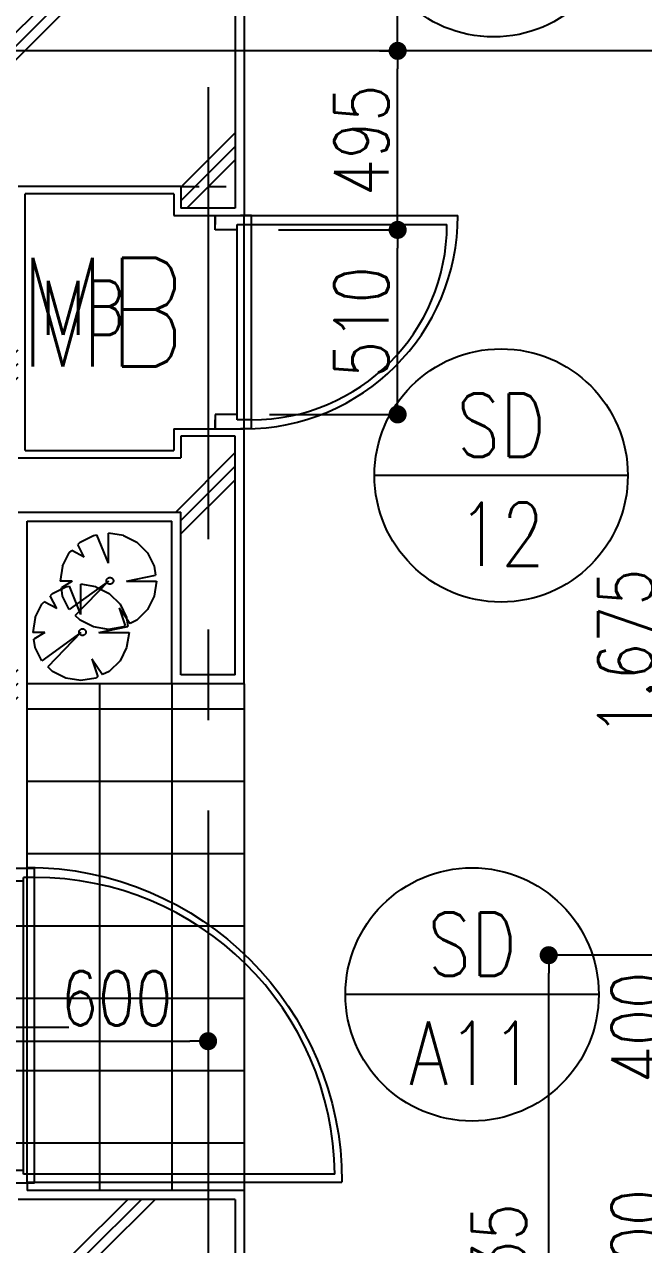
# Model space of a CAD drawing. Header units: millimetres. Extents: x 15495 to 166182, y -39946 to 18307.
# Drawn here: x 40233 to 41944, y 3131 to 6504 of the extents above; entities that cross this region are included whole.
import ezdxf
from ezdxf.enums import TextEntityAlignment as Align

# ---------------------------------------------------------------- set-up
doc = ezdxf.new("R2010")
doc.units = ezdxf.units.MM
doc.header["$LTSCALE"] = 1000
doc.linetypes.add('CENTER', pattern=[2, 1.25, -0.25, 0.25, -0.25])
doc.linetypes.add('DASHED2', pattern=[0.375, 0.25, -0.125])
doc.layers.get('0').update_dxf_attribs({"linetype": 'CONTINUOUS'})
for name, color, linetype in [('F_FITT1-100', 5, 'CONTINUOUS'), ('F_FITT1-50', 5, 'CONTINUOUS'), ('SF-A_ELSE-100', 6, 'CONTINUOUS'), ('SF-A_ELSE-50', 6, 'CONTINUOUS'), ('SF-DT_ID-100', 13, 'CONTINUOUS'), ('SF-E_DIM-50', 3, 'CONTINUOUS'), ('SF-E_GRID-100', 1, 'CENTER'), ('SF-E_GRID-50', 1, 'CENTER'), ('SF-E_TEXT-100', 3, 'CONTINUOUS'), ('SF-E_TEXT-50', 3, 'CONTINUOUS'), ('SF-F_FINI1-100', 190, 'CONTINUOUS'), ('SF-F_FINI1-50', 190, 'CONTINUOUS'), ('SF-F_FITT1-100', 5, 'CONTINUOUS'), ('SF-F_FITT1-50', 5, 'CONTINUOUS'), ('SF-F_HAT1-50', 9, 'CONTINUOUS'), ('SF-F_LAY2-100', 6, 'CONTINUOUS'), ('SF-F_LAY2-50', 6, 'CONTINUOUS'), ('SF-R_COLM-50', 7, 'CONTINUOUS'), ('SF-R_EWALL-50', 7, 'CONTINUOUS'), ('SF_A_GARD', 3, 'CONTINUOUS')]:
    doc.layers.add(name, color=color, linetype=linetype)
doc.styles.add('DIM', font='romans.shx', dxfattribs={"width": 0.8, "bigfont": 'bigfont.shx'})
doc.styles.add('ROOM', font='romans.shx', dxfattribs={"width": 0.8, "bigfont": 'bigfont.shx'})
doc.styles.get("Standard").update_dxf_attribs({"font": 'txt.shx', "bigfont": 'bigfont.shx'})
doc.dimstyles.new('DIM50_3_3', dxfattribs={"dimscale": 50, "dimtxt": 3, "dimasz": 1, "dimexe": 0, "dimexo": 1, "dimgap": 0.5, "dimtad": 1, "dimdec": 1, "dimdsep": 46, "dimlunit": 6, "dimtxsty": 'DIM', "dimblk1": 'DOT', "dimblk2": 'DOT', "dimsah": 1, "dimcen": 1, "dimclrd": 256, "dimclre": 256, "dimclrt": 256, "dimadec": 0, "dimazin": 0, "dimtfac": 1, "dimtdec": 1, "dimtix": 1, "dimtmove": 2, "dimatfit": 3, "dimldrblk": 'DOT', "dimfxl": 1, "dimtvp": 0.833333, "dimtolj": 1, "dimarcsym": 0})
pattern_1 = [(45, (-28400.75, -37379.5), (-441.942, 441.942), []), (45, (-28363.25, -37379.5), (-441.942, 441.942), []), (45, (-28325.75, -37379.5), (-441.942, 441.942), [])]

# ---------------------------------------------------------------- blocks, each defined once
blk = doc.blocks.new('SD-A11_100')
at = {"layer": 'F_FITT1-100'}
for q in [(0, -870), (870, 0)]:
    blk.add_line((0, 0), q, dxfattribs=at)
blk.add_arc((0, 0), 870, 270, 0, dxfattribs=at)
blk = doc.blocks.new('TATEGU-KIGOU')
at = {"color": 2}
blk.add_line((350, 0), (-350, 0), dxfattribs=at)
blk.add_circle((0, 0), 350, dxfattribs=at)
at = {"color": 2, "style": 'ROOM', "width": 0.8}
for tag, p in [('建具種別', (0, 51.6)), ('建具番号', (0, -250.1))]:
    blk.add_attdef(tag, text='', height=175, dxfattribs=at).set_placement(p, align=Align.CENTER)
at = {"flags": 1}
for tag, p in [('内法寸法（W）', (-414, -713.8)), ('内法寸法（H）', (-414, -1063.8)), ('階', (-373.6, -1414.3)), ('部屋名', (-373.6, -1786.8)), ('メーカー名', (-373.6, -2148.9)), ('値段', (-373.6, -2498.9)), ('重量', (-373.6, -2848.9)), ('建具形状', (-373.6, -3199)), ('開閉方式', (-373.6, -3549)), ('取付場所', (-373.6, -3899)), ('見込', (-373.6, -4296.3)), ('扉厚', (-373.6, -4646.3)), ('仕上', (-373.6, -4996.3)), ('ガラス', (-373.6, -5346.3)), ('建具金物', (-373.6, -5696.3)), ('枠形状', (-373.6, -6046.3)), ('沓摺形状', (-373.6, -6396.3)), ('特記事項', (-373.6, -6746.3)), ('防火性能', (-373.6, -7096.3))]:
    blk.add_attdef(tag, p, '', height=175, dxfattribs=at)
blk = doc.blocks.new('SD-12_100')
at = {"layer": 'F_FITT1-100'}
for p, q in [((0, 0), (590.0005, 0)), ((0, -590.0005), (0, 0))]:
    blk.add_line(p, q, dxfattribs=at)
blk.add_arc((0, 0), 590.0005, 270, 0, dxfattribs=at)
blk = doc.blocks.new('SF-BLOCK_100')
at = {"layer": 'SF-A_ELSE-100'}
blk.add_line((10600, 4750), (10200, 4750), dxfattribs=at)
at = {"layer": 'SF-E_GRID-100'}
for p, q in [((10700, 16400), (10700, -3119.46)), ((33440.32, 6500), (-8467.99, 6500))]:
    blk.add_line(p, q, dxfattribs=at)
at = {"layer": 'SF-F_FINI1-100'}
for p, q in [((10800, 6955), (10800, 6045)), ((10195, 5395), (10195, 6105)), ((10605, 6105), (10195, 6105)), ((10605, 6105), (10605, 6045)), ((10605, 6045), (10800, 6045)), ((10605, 5455), (10800, 5455)), ((10605, 5455), (10605, 5395)), ((10800, 4750), (10800, 5455)), ((10195, 5395), (10605, 5395)), ((10200, 4240), (10200, 5200)), ((10200, 5200), (10600, 5200)), ((10600, 4750), (10600, 5200)), ((10800, 4750), (10600, 4750)), ((10200, 4240), (9992.5, 4240)), ((10200, 3370), (6859.48, 3370)), ((10200, 3370), (10200, 3350)), ((10800, 3350), (10200, 3350)), ((10800, 3350), (10800, 3150))]:
    blk.add_line(p, q, dxfattribs=at)
at = {"layer": 'SF-F_LAY2-100', "linetype": 'Continuous'}
for p, q in [((10400, 4750), (10400, 3350)), ((10600, 4750), (10600, 3350)), ((10800, 4750), (10800, 3350)), ((10200, 4680.95), (10800, 4680.95)), ((10200, 4480.95), (10800, 4480.95)), ((10200, 4280.95), (10800, 4280.95)), ((8930, 4080.95), (10800, 4080.95)), ((8930, 3880.95), (10800, 3880.95)), ((8930, 3680.96), (10800, 3680.96)), ((8930, 3480.96), (10800, 3480.96))]:
    blk.add_line(p, q, dxfattribs=at)
at = {"layer": 'SF_A_GARD'}
for p, q in [((10382.97, 5160.25), (10392.95, 5161.91)), ((10424.55, 5083.74), (10392.95, 5161.91)), ((10424.55, 5083.74), (10424.55, 5166.9)), ((10466.13, 5160.25), (10424.55, 5166.9)), ((10346.38, 5141.95), (10339.73, 5135.3)), ((10358.03, 5100.37), (10339.73, 5135.3)), ((10346.38, 5141.95), (10382.97, 5160.25)), ((10466.13, 5160.25), (10502.73, 5141.95)), ((10502.73, 5141.95), (10532.66, 5112.01)), ((10298.15, 5075.42), (10316.45, 5112.01)), ((10316.45, 5112.01), (10323.1, 5118.67)), ((10358.03, 5100.37), (10323.1, 5118.67)), ((10532.66, 5112.01), (10550.96, 5075.42)), ((10298.15, 5075.42), (10291.5, 5033.84)), ((10550.96, 5075.42), (10554.28, 5050.48)), ((10324.76, 5033.84), (10291.5, 5033.84)), ((10324.76, 5033.84), (10294.83, 5015.55)), ((10424.55, 5033.84), (10316.45, 4955.67)), ((10424.55, 5033.84), (10333.08, 4939.04)), ((10419.29, 5034.78), (10419.37, 5036.02)), ((10419.37, 5033.54), (10419.29, 5034.78)), ((10419.37, 5036.02), (10419.61, 5037.24)), ((10419.61, 5032.32), (10419.37, 5033.54)), ((10419.61, 5037.24), (10420.01, 5038.42)), ((10420.01, 5031.15), (10419.61, 5032.32)), ((10420.01, 5038.42), (10420.56, 5039.53)), ((10420.56, 5030.03), (10420.01, 5031.15)), ((10420.56, 5039.53), (10421.25, 5040.57)), ((10421.25, 5029), (10420.56, 5030.03)), ((10421.25, 5040.57), (10422.07, 5041.5)), ((10422.07, 5028.06), (10421.25, 5029)), ((10422.07, 5041.5), (10423.01, 5042.32)), ((10423.01, 5027.24), (10422.07, 5028.06)), ((10423.01, 5042.32), (10424.04, 5043.01)), ((10424.04, 5026.55), (10423.01, 5027.24)), ((10424.04, 5043.01), (10425.16, 5043.56)), ((10425.16, 5026), (10424.04, 5026.55)), ((10425.16, 5043.56), (10426.33, 5043.96)), ((10426.33, 5025.6), (10425.16, 5026)), ((10426.33, 5043.96), (10427.55, 5044.2)), ((10427.55, 5044.2), (10428.79, 5044.29)), ((10428.79, 5044.29), (10430.03, 5044.2)), ((10430.03, 5044.2), (10431.25, 5043.96)), ((10431.25, 5043.96), (10432.43, 5043.56)), ((10432.43, 5026), (10431.25, 5025.6)), ((10432.43, 5043.56), (10433.55, 5043.01)), ((10433.55, 5026.55), (10432.43, 5026)), ((10433.55, 5043.01), (10434.58, 5042.32)), ((10434.58, 5027.24), (10433.55, 5026.55)), ((10434.58, 5042.32), (10435.51, 5041.5)), ((10435.51, 5028.06), (10434.58, 5027.24)), ((10435.51, 5041.5), (10436.33, 5040.57)), ((10436.33, 5029), (10435.51, 5028.06)), ((10436.33, 5040.57), (10437.02, 5039.53)), ((10437.02, 5030.03), (10436.33, 5029)), ((10437.02, 5039.53), (10437.57, 5038.42)), ((10437.57, 5031.15), (10437.02, 5030.03)), ((10437.57, 5038.42), (10437.97, 5037.24)), ((10437.97, 5032.32), (10437.57, 5031.15)), ((10437.97, 5037.24), (10438.22, 5036.02)), ((10438.22, 5033.54), (10437.97, 5032.32)), ((10438.22, 5036.02), (10438.3, 5034.78)), ((10438.3, 5034.78), (10438.22, 5033.54)), ((10474.45, 5033.84), (10554.28, 5050.48)), ((10474.45, 5033.84), (10557.61, 5033.84)), ((10557.61, 5033.84), (10550.96, 4992.26)), ((10270.43, 5000.31), (10263.78, 4993.65)), ((10282.08, 4958.73), (10263.78, 4993.65)), ((10270.43, 5000.31), (10307.02, 5018.6)), ((10298.15, 4992.26), (10294.83, 5015.55)), ((10316.45, 4955.67), (10298.15, 4992.26)), ((10307.02, 5018.6), (10317, 5020.26)), ((10348.6, 4942.09), (10317, 5020.26)), ((10390.18, 5018.6), (10348.6, 5025.25)), ((10348.6, 4942.09), (10348.6, 5025.25)), ((10390.18, 5018.6), (10426.77, 5000.31)), ((10427.55, 5025.36), (10426.33, 5025.6)), ((10426.77, 5000.31), (10456.71, 4970.37)), ((10428.79, 5025.28), (10427.55, 5025.36)), ((10430.03, 5025.36), (10428.79, 5025.28)), ((10431.25, 5025.6), (10430.03, 5025.36)), ((10550.96, 4992.26), (10532.66, 4955.67)), ((10222.2, 4933.78), (10240.5, 4970.37)), ((10240.5, 4970.37), (10247.15, 4977.02)), ((10282.08, 4958.73), (10247.15, 4977.02)), ((10454.49, 4960.66), (10471.12, 4910.77)), ((10454.49, 4960.66), (10484.43, 4917.42)), ((10456.71, 4970.37), (10475.01, 4933.78)), ((10222.2, 4933.78), (10215.55, 4892.2)), ((10346.38, 4925.74), (10333.08, 4939.04)), ((10382.97, 4907.44), (10346.38, 4925.74)), ((10475.01, 4933.78), (10478.33, 4908.83)), ((10502.73, 4925.74), (10484.43, 4917.42)), ((10532.66, 4955.67), (10502.73, 4925.74)), ((10248.81, 4892.2), (10215.55, 4892.2)), ((10248.81, 4892.2), (10218.87, 4873.9)), ((10348.6, 4892.2), (10240.5, 4814.03)), ((10348.6, 4892.2), (10257.13, 4797.4)), ((10343.34, 4893.14), (10343.42, 4894.38)), ((10343.42, 4891.9), (10343.34, 4893.14)), ((10343.42, 4894.38), (10343.66, 4895.6)), ((10343.66, 4890.68), (10343.42, 4891.9)), ((10343.66, 4895.6), (10344.06, 4896.77)), ((10344.06, 4896.77), (10344.61, 4897.89)), ((10344.61, 4897.89), (10345.3, 4898.92)), ((10345.3, 4898.92), (10346.12, 4899.86)), ((10346.12, 4899.86), (10347.06, 4900.68)), ((10347.06, 4900.68), (10348.09, 4901.37)), ((10348.09, 4901.37), (10349.21, 4901.92)), ((10349.21, 4901.92), (10350.38, 4902.32)), ((10350.38, 4902.32), (10351.6, 4902.56)), ((10351.6, 4902.56), (10352.84, 4902.64)), ((10352.84, 4902.64), (10354.08, 4902.56)), ((10354.08, 4902.56), (10355.3, 4902.32)), ((10355.3, 4902.32), (10356.48, 4901.92)), ((10356.48, 4901.92), (10357.59, 4901.37)), ((10357.59, 4901.37), (10358.63, 4900.68)), ((10358.63, 4900.68), (10359.56, 4899.86)), ((10359.56, 4899.86), (10360.38, 4898.92)), ((10360.38, 4898.92), (10361.07, 4897.89)), ((10361.07, 4897.89), (10361.62, 4896.77)), ((10361.62, 4896.77), (10362.02, 4895.6)), ((10362.02, 4895.6), (10362.27, 4894.38)), ((10362.27, 4891.9), (10362.02, 4890.68)), ((10362.27, 4894.38), (10362.35, 4893.14)), ((10362.35, 4893.14), (10362.27, 4891.9)), ((10424.55, 4900.79), (10382.97, 4907.44)), ((10398.5, 4892.2), (10478.33, 4908.83)), ((10398.5, 4892.2), (10481.66, 4892.2)), ((10466.13, 4907.44), (10424.55, 4900.79)), ((10466.13, 4907.44), (10471.12, 4910.77)), ((10481.66, 4892.2), (10475.01, 4850.62)), ((10222.2, 4850.62), (10218.87, 4873.9)), ((10344.06, 4889.5), (10343.66, 4890.68)), ((10344.61, 4888.38), (10344.06, 4889.5)), ((10345.3, 4887.35), (10344.61, 4888.38)), ((10346.12, 4886.42), (10345.3, 4887.35)), ((10347.06, 4885.6), (10346.12, 4886.42)), ((10348.09, 4884.91), (10347.06, 4885.6)), ((10349.21, 4884.36), (10348.09, 4884.91)), ((10350.38, 4883.96), (10349.21, 4884.36)), ((10351.6, 4883.71), (10350.38, 4883.96)), ((10352.84, 4883.63), (10351.6, 4883.71)), ((10354.08, 4883.71), (10352.84, 4883.63)), ((10355.3, 4883.96), (10354.08, 4883.71)), ((10356.48, 4884.36), (10355.3, 4883.96)), ((10357.59, 4884.91), (10356.48, 4884.36)), ((10358.63, 4885.6), (10357.59, 4884.91)), ((10359.56, 4886.42), (10358.63, 4885.6)), ((10360.38, 4887.35), (10359.56, 4886.42)), ((10361.07, 4888.38), (10360.38, 4887.35)), ((10361.62, 4889.5), (10361.07, 4888.38)), ((10362.02, 4890.68), (10361.62, 4889.5)), ((10240.5, 4814.03), (10222.2, 4850.62)), ((10475.01, 4850.62), (10456.71, 4814.03)), ((10270.43, 4784.09), (10257.13, 4797.4)), ((10378.54, 4819.02), (10408.48, 4775.77)), ((10378.54, 4819.02), (10395.17, 4769.12)), ((10456.71, 4814.03), (10426.77, 4784.09)), ((10307.02, 4765.79), (10270.43, 4784.09)), ((10348.6, 4759.14), (10307.02, 4765.79)), ((10390.18, 4765.79), (10348.6, 4759.14)), ((10390.18, 4765.79), (10395.17, 4769.12)), ((10426.77, 4784.09), (10408.48, 4775.77))]:
    blk.add_line(p, q, dxfattribs=at)
at = {"layer": 'SF-DT_ID-100'}
for p, values in [((11488.88, 6888.43), {'建具種別': 'SD', '建具番号': '12'}), ((11509.71, 5326.25), {'建具種別': 'SD', '建具番号': '12'}), ((11429.42, 3891.66), {'建具種別': 'SD', '建具番号': 'A11'})]:
    blk.add_blockref('TATEGU-KIGOU', p, dxfattribs=at).add_auto_attribs(values)
at = {"layer": 'SF-F_FITT1-100'}
blk.add_blockref('SD-12_100', (10800, 6045), dxfattribs=at)
at = {"layer": 'SF-F_FITT1-100', "xscale": -1, "rotation": 180}
blk.add_blockref('SD-A11_100', (10200, 3372.96), dxfattribs=at)
at = {"layer": 'SF-E_TEXT-100', "style": 'ROOM', "width": 0.8}
blk.add_text('MB', height=300, dxfattribs=at).set_placement((10175, 5627.5))
blk = doc.blocks.new('DOT')
at = {"color": 0, "linetype": 'ByBlock'}
blk.add_line((-0.5, 0), (-1, 0), dxfattribs=at)
at = {"color": 0, "linetype": 'ByBlock', "const_width": 0.5}
blk.add_lwpolyline([(-0.25, 0, 1), (0.25, 0, 1)], format="xyb", close=True, dxfattribs=at)
blk = doc.blocks.new('*D445')
at = {"layer": 'SF-E_DIM-50', "lineweight": -2}
for p, q in [((42619.2, 3531), (42030.4, 3531)), ((42030.4, 2781), (42030.4, 3481)), ((42569, 2731), (42030.4, 2731))]:
    blk.add_line(p, q, dxfattribs=at)
at = {"layer": 'SF-E_DIM-50', "lineweight": -2, "xscale": 50, "yscale": 50, "zscale": 50}
for p, rotation in [((42030.4, 3531), 90), ((42030.4, 2731), 270)]:
    blk.add_blockref('DOT', p, dxfattribs=dict(at, rotation=rotation))
at = {"layer": 'SF-E_DIM-50', "insert": (41930.4, 3131), "char_height": 150, "attachment_point": 5, "rotation": 90, "style": 'DIM'}
blk.add_mtext('\\A1;800', dxfattribs=at)
blk = doc.blocks.new('_DOT')
at = {"color": 0, "linetype": 'ByBlock'}
blk.add_line((-0.5, 0), (-1, 0), dxfattribs=at)
at = {"color": 0, "linetype": 'ByBlock', "const_width": 0.5}
blk.add_lwpolyline([(-0.25, 0, 1), (0.25, 0, 1)], format="xyb", close=True, dxfattribs=at)
blk = doc.blocks.new('*D443')
at = {"layer": 'SF-E_DIM-50', "lineweight": -2}
for p, q in [((42880.7, 3931), (42030.4, 3931)), ((42030.4, 3581), (42030.4, 3881)), ((42580.2, 3531), (42030.4, 3531))]:
    blk.add_line(p, q, dxfattribs=at)
at = {"layer": 'SF-E_DIM-50', "lineweight": -2, "xscale": 50, "yscale": 50, "zscale": 50}
for p, rotation in [((42030.4, 3931), 90), ((42030.4, 3531), 270)]:
    blk.add_blockref('DOT', p, dxfattribs=dict(at, rotation=rotation))
at = {"layer": 'SF-E_DIM-50', "insert": (41930.4, 3731), "char_height": 150, "attachment_point": 5, "rotation": 90, "style": 'DIM'}
blk.add_mtext('\\A1;400', dxfattribs=at)
blk = doc.blocks.new('*D442')
at = {"layer": 'SF-E_DIM-50', "lineweight": -2}
for p, q in [((42880.7, 5606), (42030.4, 5606)), ((42030.4, 3981), (42030.4, 5556)), ((42120.1, 3931), (42030.4, 3931))]:
    blk.add_line(p, q, dxfattribs=at)
at = {"layer": 'SF-E_DIM-50', "lineweight": -2, "xscale": 50, "yscale": 50, "zscale": 50}
for p, rotation in [((42030.4, 5606), 90), ((42030.4, 3931), 270)]:
    blk.add_blockref('DOT', p, dxfattribs=dict(at, rotation=rotation))
at = {"layer": 'SF-E_DIM-50', "insert": (41916.1, 4768.5), "char_height": 150, "attachment_point": 5, "rotation": 90, "style": 'DIM'}
blk.add_mtext('\\A1;1,675', dxfattribs=at)
blk = doc.blocks.new('SD-A11_50')
at = {"layer": 'F_FITT1-50'}
for p, q in [((20, 0), (-230, 0)), ((-230, -25), (-230, 0)), ((-70, 0), (-70, -25)), ((-70, -35), (-70, 0)), ((20, -870), (20, 0)), ((-70, -25), (-230, -25)), ((-10, -845), (-10, -25)), ((20, -25), (-10, -25)), ((-10, -35), (-70, -35)), ((-185, -439.2), (115, -439.2)), ((-70, -835), (-70, -870)), ((-10, -835), (-70, -835)), ((-70, -845), (-230, -845)), ((-230, -845), (-230, -870)), ((20, -870), (-230, -870)), ((-70, -870), (-70, -845)), ((850, -845), (-10, -845))]:
    blk.add_line(p, q, dxfattribs=at)
blk.add_arc((21.5, -853.6), 828.6, 0.5937, 90.1007, dxfattribs=at)
blk = doc.blocks.new('*D397')
at = {"layer": 'SF-E_DIM-50', "lineweight": -2}
for p, q in [((41954.3, 3931), (41681.9, 3931)), ((41681.9, 2146), (41681.9, 3881)), ((41733.3, 2096), (41681.9, 2096))]:
    blk.add_line(p, q, dxfattribs=at)
at = {"layer": 'SF-E_DIM-50', "lineweight": -2, "xscale": 50, "yscale": 50, "zscale": 50}
for p, rotation in [((41681.9, 3931), 90), ((41681.9, 2096), 270)]:
    blk.add_blockref('DOT', p, dxfattribs=dict(at, rotation=rotation))
at = {"layer": 'SF-E_DIM-50', "insert": (41567.6, 3013.5), "char_height": 150, "attachment_point": 5, "rotation": 90, "style": 'DIM'}
blk.add_mtext('\\A1;1,835', dxfattribs=at)
blk = doc.blocks.new('*D412')
at = {"layer": 'SF-E_DIM-50', "lineweight": -2}
for p, q in [((40740.7, 3998.6), (40740.7, 3693.3)), ((40140.7, 3927.2), (40140.7, 3693.3)), ((40190.7, 3693.3), (40690.7, 3693.3))]:
    blk.add_line(p, q, dxfattribs=at)
at = {"layer": 'SF-E_DIM-50', "lineweight": -2, "xscale": 50, "yscale": 50, "zscale": 50, "rotation": 180}
blk.add_blockref('DOT', (40140.7, 3693.3), dxfattribs=at)
at = {"layer": 'SF-E_DIM-50', "lineweight": -2, "xscale": 50, "yscale": 50, "zscale": 50}
blk.add_blockref('DOT', (40740.7, 3693.3), dxfattribs=at)
at = {"layer": 'SF-E_DIM-50', "insert": (40487.9, 3812), "char_height": 150, "attachment_point": 5, "style": 'DIM'}
blk.add_mtext('\\A1;600', dxfattribs=at)
blk = doc.blocks.new('*D324')
at = {"layer": 'SF-E_DIM-50', "lineweight": -2}
for p, q in [((40942.6, 5936), (41264.5, 5936)), ((41264.5, 5476), (41264.5, 5886)), ((40910.7, 5426), (41264.5, 5426))]:
    blk.add_line(p, q, dxfattribs=at)
at = {"layer": 'SF-E_DIM-50', "lineweight": -2, "xscale": 50, "yscale": 50, "zscale": 50}
for p, rotation in [((41264.5, 5936), 90), ((41264.5, 5426), 270)]:
    blk.add_blockref('DOT', p, dxfattribs=dict(at, rotation=rotation))
at = {"layer": 'SF-E_DIM-50', "insert": (41164.5, 5681), "char_height": 150, "attachment_point": 5, "rotation": 90, "style": 'DIM'}
blk.add_mtext('\\A1;510', dxfattribs=at)
blk = doc.blocks.new('SD-12_50')
at = {"layer": 'F_FITT1-50'}
for p, q in [((-79.99925, 0), (-49.99925, 0)), ((-79.99925, 0), (-79.99925, -25)), ((-79.99925, -40), (-79.99925, 0)), ((20.00075, 0), (-9.99925, 0)), ((20.00075, -590), (20.00075, 0)), ((-19.99925, -565), (-19.99925, -25)), ((-19.99925, -25), (560.00075, -25)), ((-19.99925, -40), (-79.99925, -40)), ((-19.99925, -550), (-79.99925, -550)), ((-79.99925, -550), (-79.99925, -590)), ((-79.99925, -590), (-79.99925, -565)), ((20.00075, -565), (-19.99925, -565)), ((-79.99925, -590), (-49.99925, -590)), ((20.00075, -590), (-9.99925, -590))]:
    blk.add_line(p, q, dxfattribs=at)
blk.add_arc((20.00075, -25), 540, 270, 0, dxfattribs=at)
blk = doc.blocks.new('*D376')
at = {"layer": 'SF-E_DIM-50', "lineweight": -2}
for p, q in [((40870.7, 6926), (41264.5, 6926)), ((41264.5, 6481), (41264.5, 6876)), ((41214.5, 6431), (41264.5, 6431))]:
    blk.add_line(p, q, dxfattribs=at)
at = {"layer": 'SF-E_DIM-50', "lineweight": -2, "xscale": 50, "yscale": 50, "zscale": 50}
for p, rotation in [((41264.5, 6926), 90), ((41264.5, 6431), 270)]:
    blk.add_blockref('DOT', p, dxfattribs=dict(at, rotation=rotation))
at = {"layer": 'SF-E_DIM-50', "insert": (41164.5, 6678.5), "char_height": 150, "attachment_point": 5, "rotation": 90, "style": 'DIM'}
blk.add_mtext('\\A1;495', dxfattribs=at)
blk = doc.blocks.new('*D323')
at = {"layer": 'SF-E_DIM-50', "lineweight": -2}
for p, q in [((41214.5, 6431), (41264.5, 6431)), ((41264.5, 5986), (41264.5, 6381)), ((40935.4, 5936), (41264.5, 5936))]:
    blk.add_line(p, q, dxfattribs=at)
at = {"layer": 'SF-E_DIM-50', "lineweight": -2, "xscale": 50, "yscale": 50, "zscale": 50}
for p, rotation in [((41264.5, 6431), 90), ((41264.5, 5936), 270)]:
    blk.add_blockref('DOT', p, dxfattribs=dict(at, rotation=rotation))
at = {"layer": 'SF-E_DIM-50', "insert": (41164.5, 6183.5), "char_height": 150, "attachment_point": 5, "rotation": 90, "style": 'DIM'}
blk.add_mtext('\\A1;495', dxfattribs=at)
blk = doc.blocks.new('SF-BLOCK_50')
at = {"layer": 'SF-F_HAT1-50'}
h = blk.add_hatch(dxfattribs=at)
h.set_pattern_fill('RC2', color=256, scale=50, style=0)
h.set_pattern_definition(pattern_1)
h.paths.add_polyline_path([(675, 6575), (675, 6425), (10025, 6425), (10025, 6575)])
h.paths.add_polyline_path([(10025, 6425), (10025, 6125), (10175, 6125), (10625, 6125), (10775, 6125), (10775, 6875), (10625, 6875), (10175, 6875), (10025, 6875), (10025, 6575)])
h.paths.add_polyline_path([(10025, 4265), (10175, 4265), (10175, 5225), (10625, 5225), (10625, 4775), (10775, 4775), (10775, 5435), (10625, 5435), (10625, 5375), (10175, 5375), (10175, 6125), (10025, 6125)])
h.paths.add_polyline_path([(10625, 6935), (10625, 6875), (10775, 6875), (10775, 6935)], flags=17)
h.paths.add_polyline_path([(10775, 6065), (10775, 6125), (10625, 6125), (10625, 6065)])
h.paths.add_polyline_path([(10025, 6875), (10175, 6875), (10175, 7625), (10625, 7625), (10625, 7565), (10775, 7565), (10775, 7625), (10885, 7625), (10885, 7775), (10775, 7775), (10775, 7960), (10750.04, 7960), (10750.04, 7945), (10625, 7944.99), (10625, 7775), (10025, 7775)])
h = blk.add_hatch(dxfattribs=at)
h.set_pattern_fill('RC2', color=256, scale=50, style=0)
h.set_pattern_definition(pattern_1)
h.paths.add_polyline_path([(7442.04, 3175), (10775, 3175), (10775, 3325), (10175, 3325), (10175, 3355), (10025, 3355), (10025, 3325), (75, 3325), (75, 3960), (-50, 3960), (-50, 3975), (-75, 3975), (-75, 2545), (229.96, 2545.02), (229.96, 2560), (360, 2560.01), (360, 2645.01), (75, 2645.01), (75, 3175), (4775, 3175), (4775, 2525), (4825, 2525), (4825, 2075), (4925, 2075), (4925, 2475), (5070.17, 2475), (5070.17, 2575), (4925, 2575), (4925, 3175), (6260.33, 3175), (6260.33, 2575), (6120.17, 2575), (6120.17, 2475), (6426.48, 2475, -0.2049309)])
at = {"layer": 'SF-A_ELSE-50'}
blk.add_line((10600, 4750), (10200, 4750), dxfattribs=at)
at = {"layer": 'SF-E_GRID-50'}
for p, q in [((10700, 16400), (10700, -3708.96)), ((30651.03, 6500), (-4082.3, 6500)), ((15966.61, 4000), (11641.19, 4000))]:
    blk.add_line(p, q, dxfattribs=at)
at = {"layer": 'SF-F_FINI1-50'}
for p, q in [((10800, 6955), (10800, 6045)), ((10195, 5395), (10195, 6105)), ((10605, 6105), (10195, 6105)), ((10605, 6105), (10605, 6045)), ((10605, 6045), (10800, 6045)), ((10605, 5455), (10800, 5455)), ((10605, 5455), (10605, 5395)), ((10800, 4750), (10800, 5455)), ((10195, 5395), (10605, 5395)), ((10200, 4240), (10200, 5200)), ((10200, 5200), (10600, 5200)), ((10600, 4750), (10600, 5200)), ((10800, 4750), (10600, 4750)), ((10200, 3370), (10200, 3350)), ((10800, 3350), (10200, 3350)), ((10800, 3350), (10800, 3150))]:
    blk.add_line(p, q, dxfattribs=at)
at = {"layer": 'SF-F_LAY2-50', "linetype": 'Continuous'}
for p, q in [((10400, 4750), (10400, 3350)), ((10600, 4750), (10600, 3350)), ((10800, 4750), (10800, 3350)), ((10200, 4680.95), (10800, 4680.95)), ((10200, 4480.95), (10800, 4480.95)), ((10200, 4280.95), (10800, 4280.95)), ((10220, 4080.95), (10800, 4080.95)), ((10220, 3880.95), (10800, 3880.95)), ((10220, 3680.96), (10800, 3680.96)), ((10220, 3480.96), (10800, 3480.96))]:
    blk.add_line(p, q, dxfattribs=at)
at = {"layer": 'SF-R_COLM-50'}
for p, q in [((10775, 6875), (10775, 6125)), ((10625, 6125), (10175, 6125)), ((10175, 5375), (10625, 5375)), ((10175, 5225), (10625, 5225))]:
    blk.add_line(p, q, dxfattribs=at)
at = {"layer": 'SF-R_COLM-50', "linetype": 'DASHED2', "ltscale": 0.2}
blk.add_line((10625, 6125), (10775, 6125), dxfattribs=at)
at = {"layer": 'SF-R_EWALL-50'}
for p, q in [((10625, 6125), (10625, 6065)), ((10775, 6125), (10775, 6065)), ((10775, 6065), (10625, 6065)), ((10775, 5435), (10625, 5435)), ((10625, 5435), (10625, 5375)), ((10775, 4775), (10775, 5435)), ((10625, 4775), (10625, 5225)), ((10775, 4775), (10625, 4775)), ((10775, 3325), (10175, 3325)), ((10775, 3325), (10775, 3175))]:
    blk.add_line(p, q, dxfattribs=at)
at = {"layer": 'SF_A_GARD'}
for p, q in [((10382.97, 5160.25), (10392.95, 5161.91)), ((10424.55, 5083.74), (10392.95, 5161.91)), ((10424.55, 5083.74), (10424.55, 5166.9)), ((10466.13, 5160.25), (10424.55, 5166.9)), ((10346.38, 5141.95), (10339.73, 5135.3)), ((10358.03, 5100.37), (10339.73, 5135.3)), ((10346.38, 5141.95), (10382.97, 5160.25)), ((10466.13, 5160.25), (10502.73, 5141.95)), ((10502.73, 5141.95), (10532.66, 5112.01)), ((10298.15, 5075.42), (10316.45, 5112.01)), ((10316.45, 5112.01), (10323.1, 5118.67)), ((10358.03, 5100.37), (10323.1, 5118.67)), ((10532.66, 5112.01), (10550.96, 5075.42)), ((10298.15, 5075.42), (10291.5, 5033.84)), ((10550.96, 5075.42), (10554.28, 5050.48)), ((10324.76, 5033.84), (10291.5, 5033.84)), ((10324.76, 5033.84), (10294.83, 5015.55)), ((10424.55, 5033.84), (10316.45, 4955.67)), ((10424.55, 5033.84), (10333.08, 4939.04)), ((10419.29, 5034.78), (10419.37, 5036.02)), ((10419.37, 5033.54), (10419.29, 5034.78)), ((10419.37, 5036.02), (10419.61, 5037.24)), ((10419.61, 5032.32), (10419.37, 5033.54)), ((10419.61, 5037.24), (10420.01, 5038.42)), ((10420.01, 5031.15), (10419.61, 5032.32)), ((10420.01, 5038.42), (10420.56, 5039.53)), ((10420.56, 5030.03), (10420.01, 5031.15)), ((10420.56, 5039.53), (10421.25, 5040.57)), ((10421.25, 5029), (10420.56, 5030.03)), ((10421.25, 5040.57), (10422.07, 5041.5)), ((10422.07, 5028.06), (10421.25, 5029)), ((10422.07, 5041.5), (10423.01, 5042.32)), ((10423.01, 5027.24), (10422.07, 5028.06)), ((10423.01, 5042.32), (10424.04, 5043.01)), ((10424.04, 5026.55), (10423.01, 5027.24)), ((10424.04, 5043.01), (10425.16, 5043.56)), ((10425.16, 5026), (10424.04, 5026.55)), ((10425.16, 5043.56), (10426.33, 5043.96)), ((10426.33, 5025.6), (10425.16, 5026)), ((10426.33, 5043.96), (10427.55, 5044.2)), ((10427.55, 5044.2), (10428.79, 5044.29)), ((10428.79, 5044.29), (10430.03, 5044.2)), ((10430.03, 5044.2), (10431.25, 5043.96)), ((10431.25, 5043.96), (10432.43, 5043.56)), ((10432.43, 5026), (10431.25, 5025.6)), ((10432.43, 5043.56), (10433.55, 5043.01)), ((10433.55, 5026.55), (10432.43, 5026)), ((10433.55, 5043.01), (10434.58, 5042.32)), ((10434.58, 5027.24), (10433.55, 5026.55)), ((10434.58, 5042.32), (10435.51, 5041.5)), ((10435.51, 5028.06), (10434.58, 5027.24)), ((10435.51, 5041.5), (10436.33, 5040.57)), ((10436.33, 5029), (10435.51, 5028.06)), ((10436.33, 5040.57), (10437.02, 5039.53)), ((10437.02, 5030.03), (10436.33, 5029)), ((10437.02, 5039.53), (10437.57, 5038.42)), ((10437.57, 5031.15), (10437.02, 5030.03)), ((10437.57, 5038.42), (10437.97, 5037.24)), ((10437.97, 5032.32), (10437.57, 5031.15)), ((10437.97, 5037.24), (10438.22, 5036.02)), ((10438.22, 5033.54), (10437.97, 5032.32)), ((10438.22, 5036.02), (10438.3, 5034.78)), ((10438.3, 5034.78), (10438.22, 5033.54)), ((10474.45, 5033.84), (10554.28, 5050.48)), ((10474.45, 5033.84), (10557.61, 5033.84)), ((10557.61, 5033.84), (10550.96, 4992.26)), ((10270.43, 5000.31), (10263.78, 4993.65)), ((10282.08, 4958.73), (10263.78, 4993.65)), ((10270.43, 5000.31), (10307.02, 5018.6)), ((10298.15, 4992.26), (10294.83, 5015.55)), ((10316.45, 4955.67), (10298.15, 4992.26)), ((10307.02, 5018.6), (10317, 5020.26)), ((10348.6, 4942.09), (10317, 5020.26)), ((10390.18, 5018.6), (10348.6, 5025.25)), ((10348.6, 4942.09), (10348.6, 5025.25)), ((10390.18, 5018.6), (10426.77, 5000.31)), ((10427.55, 5025.36), (10426.33, 5025.6)), ((10426.77, 5000.31), (10456.71, 4970.37)), ((10428.79, 5025.28), (10427.55, 5025.36)), ((10430.03, 5025.36), (10428.79, 5025.28)), ((10431.25, 5025.6), (10430.03, 5025.36)), ((10550.96, 4992.26), (10532.66, 4955.67)), ((10222.2, 4933.78), (10240.5, 4970.37)), ((10240.5, 4970.37), (10247.15, 4977.02)), ((10282.08, 4958.73), (10247.15, 4977.02)), ((10454.49, 4960.66), (10471.12, 4910.77)), ((10454.49, 4960.66), (10484.43, 4917.42)), ((10456.71, 4970.37), (10475.01, 4933.78)), ((10222.2, 4933.78), (10215.55, 4892.2)), ((10346.38, 4925.74), (10333.08, 4939.04)), ((10382.97, 4907.44), (10346.38, 4925.74)), ((10475.01, 4933.78), (10478.33, 4908.83)), ((10502.73, 4925.74), (10484.43, 4917.42)), ((10532.66, 4955.67), (10502.73, 4925.74)), ((10248.81, 4892.2), (10215.55, 4892.2)), ((10248.81, 4892.2), (10218.87, 4873.9)), ((10348.6, 4892.2), (10240.5, 4814.03)), ((10348.6, 4892.2), (10257.13, 4797.4)), ((10343.34, 4893.14), (10343.42, 4894.38)), ((10343.42, 4891.9), (10343.34, 4893.14)), ((10343.42, 4894.38), (10343.66, 4895.6)), ((10343.66, 4890.68), (10343.42, 4891.9)), ((10343.66, 4895.6), (10344.06, 4896.77)), ((10344.06, 4896.77), (10344.61, 4897.89)), ((10344.61, 4897.89), (10345.3, 4898.92)), ((10345.3, 4898.92), (10346.12, 4899.86)), ((10346.12, 4899.86), (10347.06, 4900.68)), ((10347.06, 4900.68), (10348.09, 4901.37)), ((10348.09, 4901.37), (10349.21, 4901.92)), ((10349.21, 4901.92), (10350.38, 4902.32)), ((10350.38, 4902.32), (10351.6, 4902.56)), ((10351.6, 4902.56), (10352.84, 4902.64)), ((10352.84, 4902.64), (10354.08, 4902.56)), ((10354.08, 4902.56), (10355.3, 4902.32)), ((10355.3, 4902.32), (10356.48, 4901.92)), ((10356.48, 4901.92), (10357.59, 4901.37)), ((10357.59, 4901.37), (10358.63, 4900.68)), ((10358.63, 4900.68), (10359.56, 4899.86)), ((10359.56, 4899.86), (10360.38, 4898.92)), ((10360.38, 4898.92), (10361.07, 4897.89)), ((10361.07, 4897.89), (10361.62, 4896.77)), ((10361.62, 4896.77), (10362.02, 4895.6)), ((10362.02, 4895.6), (10362.27, 4894.38)), ((10362.27, 4891.9), (10362.02, 4890.68)), ((10362.27, 4894.38), (10362.35, 4893.14)), ((10362.35, 4893.14), (10362.27, 4891.9)), ((10424.55, 4900.79), (10382.97, 4907.44)), ((10398.5, 4892.2), (10478.33, 4908.83)), ((10398.5, 4892.2), (10481.66, 4892.2)), ((10466.13, 4907.44), (10424.55, 4900.79)), ((10466.13, 4907.44), (10471.12, 4910.77)), ((10481.66, 4892.2), (10475.01, 4850.62)), ((10222.2, 4850.62), (10218.87, 4873.9)), ((10344.06, 4889.5), (10343.66, 4890.68)), ((10344.61, 4888.38), (10344.06, 4889.5)), ((10345.3, 4887.35), (10344.61, 4888.38)), ((10346.12, 4886.42), (10345.3, 4887.35)), ((10347.06, 4885.6), (10346.12, 4886.42)), ((10348.09, 4884.91), (10347.06, 4885.6)), ((10349.21, 4884.36), (10348.09, 4884.91)), ((10350.38, 4883.96), (10349.21, 4884.36)), ((10351.6, 4883.71), (10350.38, 4883.96)), ((10352.84, 4883.63), (10351.6, 4883.71)), ((10354.08, 4883.71), (10352.84, 4883.63)), ((10355.3, 4883.96), (10354.08, 4883.71)), ((10356.48, 4884.36), (10355.3, 4883.96)), ((10357.59, 4884.91), (10356.48, 4884.36)), ((10358.63, 4885.6), (10357.59, 4884.91)), ((10359.56, 4886.42), (10358.63, 4885.6)), ((10360.38, 4887.35), (10359.56, 4886.42)), ((10361.07, 4888.38), (10360.38, 4887.35)), ((10361.62, 4889.5), (10361.07, 4888.38)), ((10362.02, 4890.68), (10361.62, 4889.5)), ((10240.5, 4814.03), (10222.2, 4850.62)), ((10475.01, 4850.62), (10456.71, 4814.03)), ((10270.43, 4784.09), (10257.13, 4797.4)), ((10378.54, 4819.02), (10408.48, 4775.77)), ((10378.54, 4819.02), (10395.17, 4769.12)), ((10456.71, 4814.03), (10426.77, 4784.09)), ((10307.02, 4765.79), (10270.43, 4784.09)), ((10348.6, 4759.14), (10307.02, 4765.79)), ((10390.18, 4765.79), (10348.6, 4759.14)), ((10390.18, 4765.79), (10395.17, 4769.12)), ((10426.77, 4784.09), (10408.48, 4775.77))]:
    blk.add_line(p, q, dxfattribs=at)
at = {"layer": 'SF-F_FITT1-50'}
for name, p in [('SD-12_50', (10800, 6045)), ('SD-A11_50', (10200, 4240))]:
    blk.add_blockref(name, p, dxfattribs=at)
at = {"layer": 'SF-E_TEXT-50', "style": 'ROOM', "width": 0.8}
blk.add_text('MB', height=150, dxfattribs=at).set_placement((10238, 5714.62))
at = {"layer": 'SF-E_DIM-50'}
for base, p1, p2, picture, middle in [((11223.82, 6995), (11223.82, 6500), (10780, 6995), '*D376', (11123.82, 6747.5)), ((11223.82, 6500), (10844.74, 6005), (11223.82, 6500), '*D323', (11123.82, 6252.5)), ((11223.82, 6005), (10820, 5495), (10851.87, 6005), '*D324', (11123.82, 5750)), ((11989.68, 5675), (12129.44, 4000), (12890, 5675), '*D442', (11875.39, 4837.5)), ((11641.19, 4000), (11742.54, 2165), (11963.6, 4000), '*D397', (11526.9, 3082.5)), ((11989.68, 4000), (12589.47, 3600), (12890, 4000), '*D443', (11889.68, 3800)), ((11989.68, 3600), (12578.31, 2800), (12628.51, 3600), '*D445', (11889.68, 3200))]:
    dim = blk.add_linear_dim(base=base, p1=p1, p2=p2, angle=90, dimstyle='DIM50_3_3', dxfattribs=at)
    dim.commit()
    dim.dimension.update_dxf_attribs({"geometry": picture, "text_midpoint": middle, "insert": (-30040.71, 69)})
dim = blk.add_linear_dim(base=(10700, 3762.27), p1=(10100, 4046.15), p2=(10700, 4117.57), dimstyle='DIM50_3_3', dxfattribs=at)
dim.commit()
dim.dimension.update_dxf_attribs({"geometry": '*D412', "text_midpoint": (10447.19, 3880.95), "dimtype": 128, "insert": (-30040.71, 69)})

msp = doc.modelspace()

# ---------------------------------------------------------------- block references
for name in ['SF-BLOCK_100', 'SF-BLOCK_50']:
    msp.add_blockref(name, (30040.7, -69))

doc.saveas('drawing.dxf')
